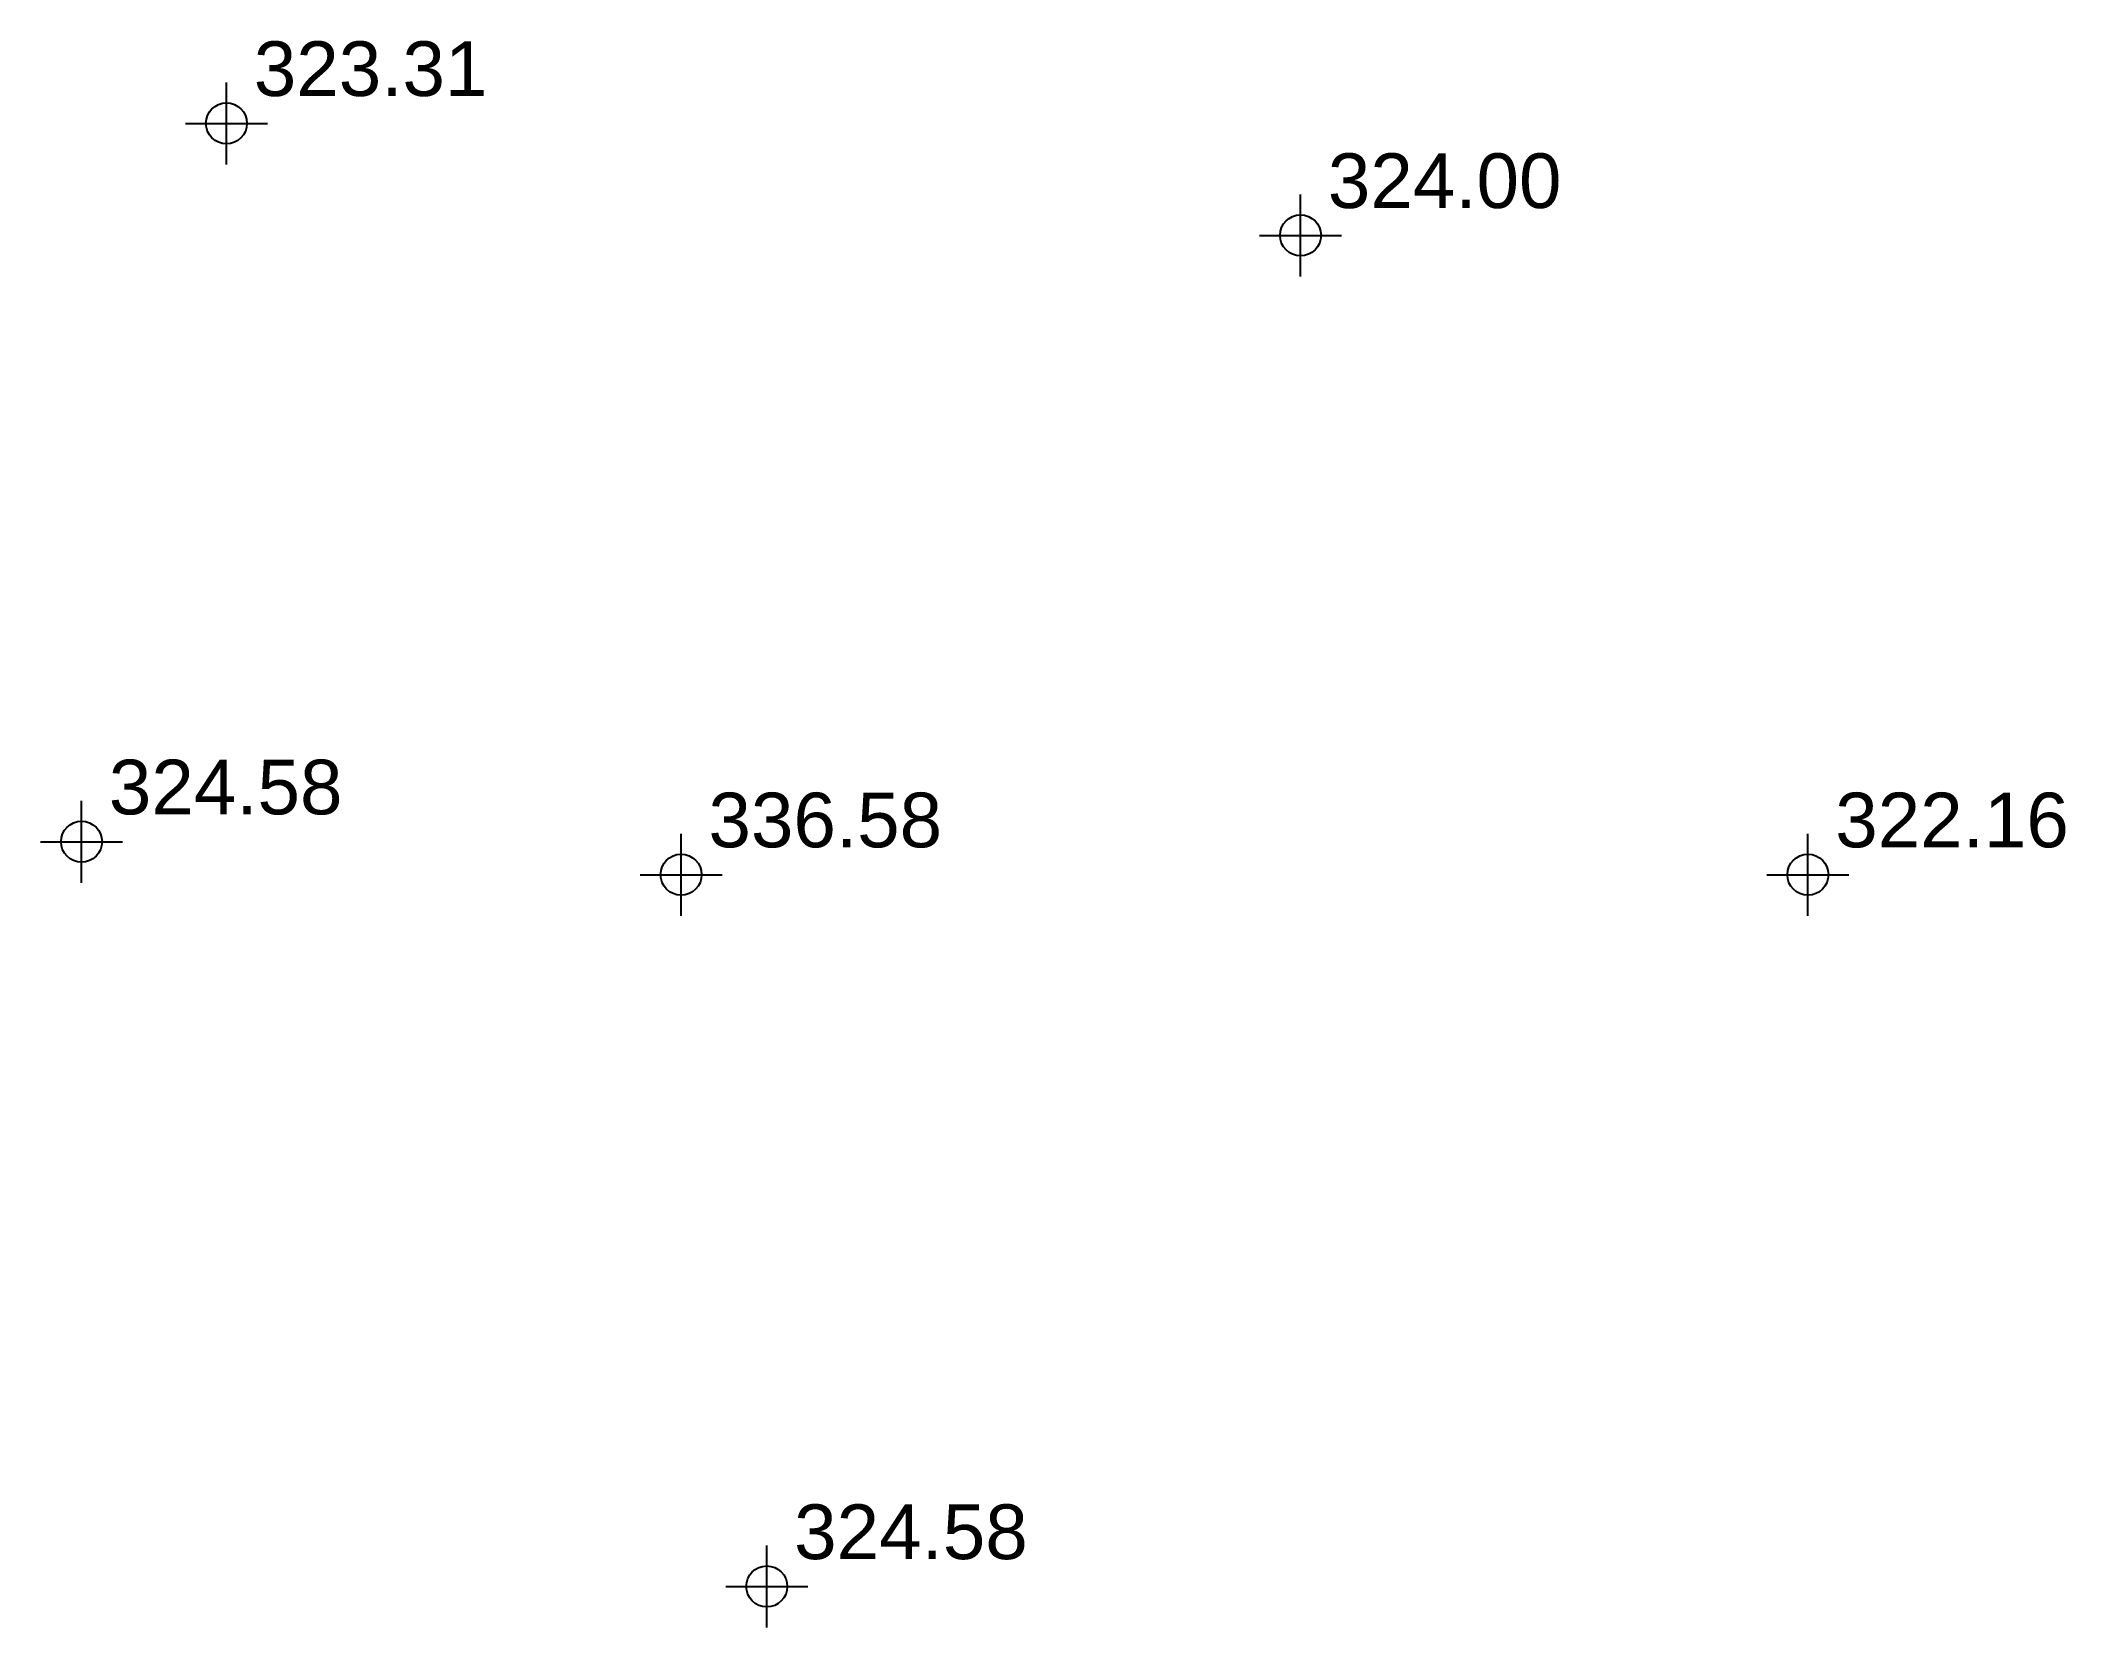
# Model space of a CAD drawing. Header units: millimetres. Extents: x -19 to 18, y 47.8 to 76.8.
import ezdxf

# ---------------------------------------------------------------- set-up
doc = ezdxf.new("R2010")
doc.units = ezdxf.units.MM
doc.styles.get("Standard").update_dxf_attribs({"font": 'arial.ttf'})

# ---------------------------------------------------------------- blocks, each defined once
blk = doc.blocks.new('Point')
at = {"true_color": 0xc993ff}
for p, q in [((0, -0.75), (0, 0.75)), ((-0.75, 0), (0.75, 0))]:
    blk.add_line(p, q, dxfattribs=at)
blk.add_circle((0, 0), 0.375, dxfattribs=at)
at = {"true_color": 0xff819f}
blk.add_attdef('H', (0.5, 0.5), '', height=1, dxfattribs=at)
blk = doc.blocks.new('*U1')
blk.add_blockref('Point', (0, 0)).add_auto_attribs({'H': '323.31'})
blk = doc.blocks.new('*U2')
blk.add_blockref('Point', (0, 0)).add_auto_attribs({'H': '322.16'})
blk = doc.blocks.new('*U3')
blk.add_blockref('Point', (0, 0)).add_auto_attribs({'H': '324.58'})
blk = doc.blocks.new('*U4')
blk.add_blockref('Point', (0, 0)).add_auto_attribs({'H': '324.00'})
blk = doc.blocks.new('*U5')
blk.add_blockref('Point', (0, 0)).add_auto_attribs({'H': '324.58'})
blk = doc.blocks.new('*U6')
blk.add_blockref('Point', (0, 0)).add_auto_attribs({'H': '336.58'})

msp = doc.modelspace()

# ---------------------------------------------------------------- block references
for name, p in [('*U1', (-15.629407, 75.290084, 323.31)), ('*U4', (4.010391, 73.241761, 324)), ('*U5', (-18.280178, 62.156722, 324.58)), ('*U6', (-7.315628, 61.554274, 336.5847)), ('*U2', (13.288087, 61.554274, 322.156)), ('*U3', (-5.749263, 48.541401, 324.5846))]:
    msp.add_blockref(name, p)

doc.saveas('drawing.dxf')
